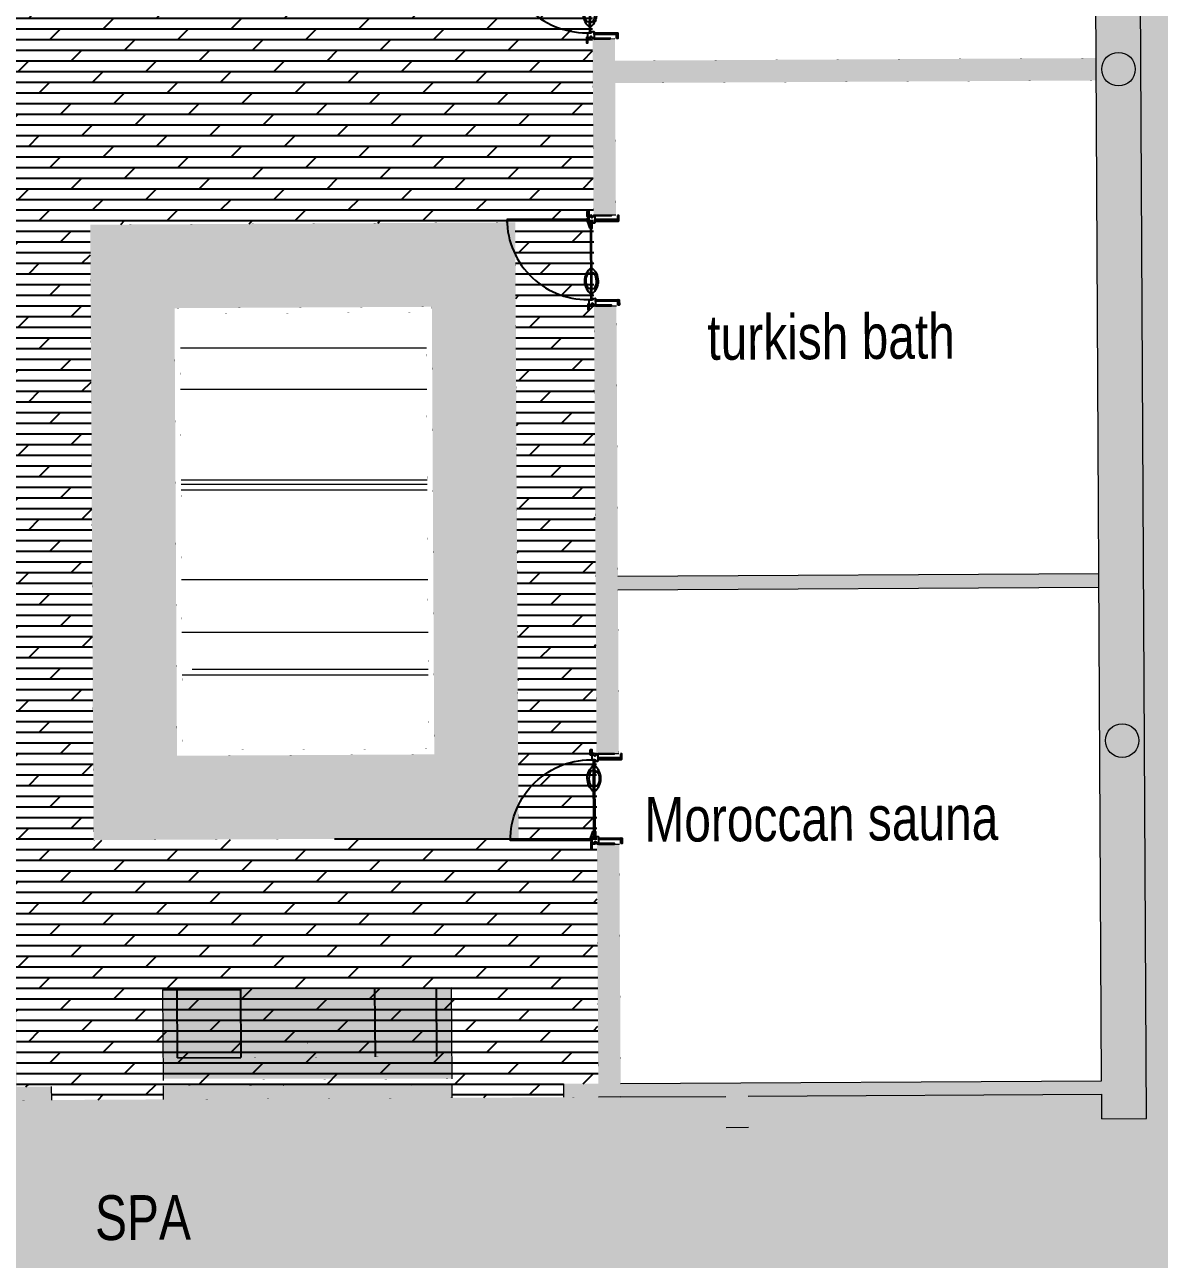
# Model space of a CAD drawing. Header units: millimetres. Extents: x 15176 to 113240, y 14038 to 107702.
# Drawn here: x 53971 to 64114, y 84063 to 95096 of the extents above; entities that cross this region are included whole.
import ezdxf

# ---------------------------------------------------------------- set-up
doc = ezdxf.new("R2010")
doc.units = ezdxf.units.MM
for name, color, linetype in [('contur floor', 175, 'Continuous'), ('doors', 4, 'Continuous'), ('furniture', 34, 'Continuous'), ('hatch', 252, 'Continuous'), ('txt', 164, 'Continuous'), ('wall', 5, 'Continuous')]:
    doc.layers.add(name, color=color, linetype=linetype)
doc.layers.add('plants', color=3, linetype='Continuous', lineweight=25)
doc.styles.add('KOTE', font='romrust.shx', dxfattribs={"width": 0.8})
pattern_1 = [(0, (0, 0), (0, 95.25), []), (45, (0, 0), (-190.4998701525148, 190.4998701525148), [134.7038418160373, -269.4076836320746])]

# ---------------------------------------------------------------- blocks, each defined once
blk = doc.blocks.new('d1')
h = blk.add_hatch(color=4)
edge = h.paths.add_edge_path()
edge.add_arc((-222.3282051278147, -57.29524634482004), 2.512820512842154, 270, 450)
edge.add_line((-222.3282051278147, -54.78242583197789), (-228.8615384611403, -54.78242583197789))
edge.add_line((-228.8615384611403, -54.78242583197789), (-228.8615384611403, -53.77729762692252))
edge.add_arc((-229.866666666283, -53.77729762695162), 1.005128205142682, 1.659018863766172e-09, 90.000000001659)
edge.add_line((-229.8666666663121, -52.77216942180894), (-231.3743589739533, -52.77216942180894))
edge.add_arc((-231.3743589739552, -53.77729762692071), 1.005128205111767, 89.9999999998963, 179.9999999998959)
edge.add_line((-232.3794871790669, -53.77729762691888), (-232.3794871790669, -60.81319506277578))
edge.add_arc((-231.3743589739242, -60.81319506280488), 1.005128205142682, 179.999999998341, 269.999999998341)
edge.add_line((-231.3743589739533, -61.81832326794756), (-229.8666666663121, -61.81832326794756))
edge.add_arc((-229.8666666663175, -60.8131950627776), 1.005128205169967, 270.000000000311, 360.0000000003111)
edge.add_line((-228.8615384611476, -60.81319506277214), (-228.8615384611476, -59.80806685765856))
edge.add_line((-228.8615384611476, -59.80806685765856), (-222.3282051278147, -59.8080668576622))
h = blk.add_hatch(color=4)
edge = h.paths.add_edge_path()
edge.add_line((-237.9999999997235, -750.0674663428326), (-236.9009804861354, -750.0674663428354))
edge.add_ellipse((-241.9999999999127, -755.5674663428181), major_axis=(-3.013117404174544, 6.868123725708839), ratio=0.999999999988732, start_angle=274.13057754802054, end_angle=293.4790101971093, ccw=False)
edge.add_line((-235.366750419038, -752.0674663428908), (-238.4292857854324, -752.0674663428899))
edge.add_ellipse((-241.9999999997308, -755.5674663429127), major_axis=(4.578749150377955, 2.008744936074858), ratio=0.999999999998859, start_angle=20.73944226524099, end_angle=111.8854342637149)
edge.add_line((-245.5707142140163, -752.0674663428908), (-248.6332495804107, -752.0674663428899))
edge.add_ellipse((-241.9999999996799, -755.5674663428617), major_axis=(6.868123725537288, 3.013117404099283), ratio=0.9999999999989284, start_angle=47.71800071073659, end_angle=128.494298980078, ccw=False)
edge.add_line((-239.6084952827223, -748.4589710598339), (-237.9999999997268, -750.0674663428327))
edge = h.paths.add_edge_path(flags=16)
edge.add_line((-236.9009804861344, -750.0674663428399), (-237.9999999997225, -750.0674663428372))
edge.add_line((-237.9999999997235, -750.0674663428326), (-239.608495282719, -748.4589710598337))
edge.add_ellipse((-241.9999999996871, -755.5674663427744), major_axis=(-3.013117404065715, 6.868123725460771), ratio=0.9999999999994826, start_angle=293.4790101983788, end_angle=317.718000710444, ccw=False)
h = blk.add_hatch(color=4)
edge = h.paths.add_edge_path()
edge.add_arc((-222.3282051279239, -745.5341330095689), 2.512820512809412, -90, 90, ccw=False)
edge.add_line((-222.3282051279239, -748.0469535223783), (-228.8615384612494, -748.0469535223783))
edge.add_line((-228.8615384612494, -748.0469535223783), (-228.8615384612494, -749.0520817275574))
edge.add_arc((-229.866666666363, -749.0520817274919), 1.005128205113579, 269.9999999962672, 359.9999999962672, ccw=False)
edge.add_line((-229.8666666664285, -750.0572099326055), (-231.3743589740625, -750.0572099326127))
edge.add_arc((-231.374358974088, -749.0520817275246), 1.005128205088113, 180.0000000014516, 270.00000000145167, ccw=False)
edge.add_line((-232.3794871791761, -749.0520817275501), (-232.3794871791761, -742.0161842916459))
edge.add_arc((-231.3743589740334, -742.0161842916168), 1.005128205142682, 90.00000000165898, 180.000000001659, ccw=False)
edge.add_line((-231.3743589740625, -741.0110560864741), (-229.8666666664285, -741.0110560864669))
edge.add_arc((-229.8666666664285, -742.0161842916459), 1.005128205179062, 0, 90, ccw=False)
edge.add_line((-228.8615384612494, -742.0161842916459), (-228.8615384612494, -743.0213124967595))
edge.add_line((-228.8615384612494, -743.0213124967595), (-222.3282051279239, -743.0213124967595))
at = {"color": 4}
for p, q in [((-267.930802023584, -30.33087803171293), (-987.654008713318, -30.33087803160015)), ((-267.9308020235767, -27.33087803175658), (-255.999999999658, -27.33087803175658)), ((-267.930802023584, -33.33087803174203), (-255.999999999658, -33.33087803174567)), ((-259.5014989939664, -89.95659023869302), (-223.6646634869685, -89.9565902387003))]:
    blk.add_line(p, q, dxfattribs=at)
for points in [[(-255.9999999996653, -1.163254740731645), (-255.9999999996653, -11.16325474073528), (-265.9999999996653, -11.16325474073165, -0.4142135623730969), (-268.9999999996071, -8.163254740731645), (-268.9999999996071, 35.83674525932656, -0.414213562373095), (-265.999999999658, 38.83674525926835), (-255.999999999658, 38.83674525926835), (-255.9999999996653, 2.836745259268355), (-260.9999999996726, 2.836745259271993), (-260.9999999996653, -1.163254740731645), (-256.0107693475584, -1.163254740735283)], [(-255.999999999789, -801.4985013226506), (-255.999999999789, -791.4985013226506), (-265.999999999789, -791.4985013226433, 0.4142135623730969), (-268.9999999997308, -794.4985013227088), (-268.9999999997453, -838.4985013227015, 0.414213562373095), (-265.9999999997963, -841.4985013226433), (-255.9999999997963, -841.4985013226506), (-255.9999999997963, -805.4985013227088), (-260.9999999997963, -805.4985013227088), (-260.9999999997963, -801.4985013226506), (-256.0107693476821, -801.4985013226506)]]:
    blk.add_lwpolyline(points, format="xyb", dxfattribs=at)
for points in [[(-260.9999999996726, 2.836745259271993), (-260.9999999996653, -1.163254740731645), (-232.9999999995998, -1.163254740738921), (-232.9999999996071, 2.836745259264717)], [(-199.7128205124318, -2.661756063440407), (-199.7128205124318, 3.338243936563231), (-56.00000000003638, 3.338243936563231), (-56.0000000000291, -2.661756063436769)], [(-232.2740132373583, -68.95659023869666), (-232.2740132373583, -110.9565902387585), (-226.2740132373656, -110.9565902387585), (-226.2740132373583, -68.9565902387003)], [(-260.9999999997963, -805.4985013227088), (-260.9999999997963, -801.4985013226506), (-232.9999999997308, -801.4985013226578), (-232.9999999997308, -805.498501322716)], [(-199.7128205125555, -800.6617560634804), (-199.7128205125555, -806.6617560634222), (-56.00000000016007, -806.661756063444), (-56.00000000016007, -800.661756063495)]]:
    blk.add_lwpolyline(points, close=True, dxfattribs=at)
for points in [[(-2.91038304567337e-11, 1.091393642127514e-11), (-4.365574568510056e-11, -49.99999999998909), (9.999999999956344, -49.99999999998909, 0.4142135623730969), (13.00000000002183, -46.99999999998909), (13.0000000000291, -2.999999999989086, 0.414213562373095), (9.999999999970896, 1.091393642127514e-11)], [(-240.725986761885, -110.9565902387585), (-240.725986761885, -68.95659023869302, -0.3530778880241974), (-259.7004055733196, -46.95574974928968), (-259.7259867618777, -31.95659023875123, 1), (-275.7259867618777, -31.95659023874759), (-249.1884690918087, -109.6034011994743, 0.3207328059167949), (-247.2959481325524, -110.9565902387585)], [(-228.8615384611403, -50.76191301152357), (-228.8615384611403, -54.78242583197789), (-219.8153846150017, -54.78242583197789), (-219.8153846150017, -59.8080668576622), (-228.8615384611476, -59.80806685765856), (-228.8615384611476, -63.82857967823293), (-202.2256410252521, -63.82857967823293), (-199.7128205124391, -61.31575916536167), (-199.7128205124318, -3.843698544518702), (-202.2256410252448, -1.330878031705652), (-207.5025641022003, -1.330878031705652), (-208.0836018745467, -6.859083159917645), (-211.9471673554144, -6.859083159917645), (-212.5282051278191, -1.330878031705652), (-216.5358919212813, -1.330878031705652), (-217.6460846330301, -2.33050003936296), (-218.7559172868641, -12.88985239071553), (-218.8087389025241, -13.39241649330143), (-220.3179487175803, -13.39241649329779, -0.799999999999304), (-235.3948717945241, -13.39241649329415), (-236.9040816095876, -13.39241649329779), (-238.0667358789506, -2.330500039355684), (-239.1769285907649, -1.330878031698376), (-243.1846153842198, -1.330878031702014), (-243.7656531565808, -6.859083159910369), (-247.6292186374994, -6.859083159910369), (-248.2102564099041, -1.330878031698376), (-253.487179486794, -1.330878031698376), (-255.9999999996653, -3.843698544569634), (-255.9999999996726, -50.7619130115163)], [(-222.3282051278147, -59.8080668576622, 1), (-222.3282051278147, -54.78242583197789), (-228.8615384611403, -54.78242583197789), (-228.8615384611403, -53.77729762692252, 0.4142135623730951), (-229.8666666663121, -52.77216942180894), (-231.3743589739533, -52.77216942180894, 0.4142135623730909), (-232.3794871790669, -53.77729762691888), (-232.3794871790669, -60.81319506277578, 0.4142135623730951), (-231.3743589739533, -61.81832326794756), (-229.8666666663121, -61.81832326794756, 0.4142135623730951), (-228.8615384611476, -60.81319506277214), (-228.8615384611476, -59.80806685765856)], [(-240.4999999996871, -515.330878031742), (-240.4999999996799, -465.8292870633995, 0.483071960871544), (-240.4999999997235, -700.8324689999681), (-240.499999999709, -651.3308780316838), (-259.19473963778, -651.3308780316838, -0.2764185224987325), (-266.24563826347, -647.1104055907454, -0.2511164052751979), (-266.2456382634482, -519.5513504726805, -0.2764185224987318), (-259.1947396377582, -515.330878031742)], [(-232.4999999996362, -515.330878031742), (-232.4999999996217, -465.8292870633995, -0.483071960871544), (-232.499999999658, -700.8324689999754), (-232.4999999996508, -651.3308780316911), (-213.8052603616379, -651.3308780316911, 0.2764185224987325), (-206.7543617358897, -647.1104055907526, 0.2511164052751979), (-206.7543617358751, -519.5513504726878, 0.2764185224987318), (-213.8052603616234, -515.3308780317493)], [(-228.8615384612494, -752.0674663428981), (-228.8615384612494, -748.0469535223783), (-219.8153846151108, -748.0469535223856), (-219.8153846151108, -743.0213124967595), (-228.8615384612494, -743.0213124967595), (-228.8615384612494, -739.0007996762397), (-202.225641025354, -739.000799676247), (-199.7128205125482, -741.51362018906), (-199.7128205125555, -798.985680809903), (-202.2256410253685, -801.4985013226578), (-207.5025641023167, -801.4985013226578), (-208.0836018746777, -795.970296194504), (-211.9471673555308, -795.970296194504), (-212.5282051279428, -801.4985013226578), (-216.535891921405, -801.4985013226578), (-217.6460846331611, -800.4988793150587), (-218.7559172869878, -789.9395269637062), (-218.8087389026477, -789.4369628611203), (-220.317948717704, -789.4369628611203, 0.799999999999304), (-235.3948717946405, -789.436962861113), (-236.9040816096967, -789.4369628611785), (-238.0667358790743, -800.4988793150515), (-239.1769285908958, -801.4985013226506), (-243.1846153843362, -801.4985013226506), (-243.7656531566972, -795.9702961944968), (-247.6292186376158, -795.9702961944968), (-248.2102564100278, -801.4985013226506), (-253.4871794869105, -801.4985013226578), (-255.999999999789, -798.9856808098375), (-255.9999999997817, -752.0674663428908)], [(-222.3282051279239, -743.0213124967595, -1), (-222.3282051279239, -748.0469535223783), (-228.8615384612494, -748.0469535223783), (-228.8615384612494, -749.0520817275574, -0.4142135623730951), (-229.8666666664285, -750.0572099326055), (-231.3743589740625, -750.0572099326127, -0.4142135623730909), (-232.3794871791761, -749.0520817275501), (-232.3794871791761, -742.0161842916459, -0.4142135623730951), (-231.3743589740625, -741.0110560864741), (-229.8666666664285, -741.0110560864669, -0.4142135623730951), (-228.8615384612494, -742.0161842916459), (-228.8615384612494, -743.0213124967595)], [(-1.527951098978519e-10, -802.6617560634513), (-1.527951098978519e-10, -752.6617560634513), (9.999999999847205, -752.6617560634513, -0.4142135623730969), (12.99999999991269, -755.6617560635095), (12.99999999989814, -799.6617560635095, -0.414213562373095), (9.999999999847205, -802.6617560634513)]]:
    blk.add_lwpolyline(points, format="xyb", close=True, dxfattribs=at)
for points in [[(-232.4999999995489, -55.99850132267238), (-234.9999999995634, -53.49850132266511), (-237.9999999996144, -53.49850132266511), (-240.4999999996144, -55.99850132267238), (-240.4999999997235, -746.8308780317493), (-237.9999999997235, -749.330878031742), (-234.9999999996653, -749.3308780317493), (-232.4999999996653, -746.830878031742), (-232.4999999995489, -55.99850132267238)], [(-199.7128205124463, -49.99999999997453), (-198.7128205124973, -49.99999999997453), (-198.71282051249, -50.99999999997817), (-4.365574568510056e-11, -50.99999999998181), (-3.637978807091713e-11, -35.99999999998181), (-199.7128205124391, -35.99999999997453), (-199.7128205124463, -49.99999999997453)], [(-199.7128205125482, -752.6617560634222), (-198.7128205126137, -752.6617560634222), (-198.7128205126137, -751.6617560634222), (-1.527951098978519e-10, -751.6617560634513), (-1.527951098978519e-10, -766.6617560634513), (-199.7128205125482, -766.6617560634222), (-199.7128205125482, -752.6617560634222)]]:
    blk.add_lwpolyline(points, dxfattribs=at)
blk.add_circle((-267.930802023584, -30.33087803171293), 3, dxfattribs=at)
for centre, radius, start, end in [((-267.9308020236058, -30.33087803170929), 719.7232066897052, 180, 273.0609132490707), ((-241.9999999997599, -755.5674663428617), 7.499999999999998, 27.81813928440273, 152.1818607154129), ((-241.9999999997599, -755.5674663428617), 4.999999999999999, 44.427004000515, 135.572995999485)]:
    blk.add_arc(centre, radius, start, end, dxfattribs=at)

msp = doc.modelspace()

# ---------------------------------------------------------------- hatches: boundary and pattern name
at = {"layer": 'contur floor'}
h = msp.add_hatch(dxfattribs=at)
h.set_pattern_fill('DOLMIT', color=256, scale=15)
h.set_pattern_definition(pattern_1)
h.paths.add_polyline_path([(44600.99890956274, 85189.38101221673), (44800.99593596789, 85190.47162209664), (44799.65993886502, 85435.46797944035), (60239.4303771838, 85519.66306216689), (60240.95894045217, 85239.35374718177), (60440.95596685531, 85240.44435706164), (60439.42740358692, 85520.753672047), (63599.38042075606, 85537.98530814901), (63600.57838218738, 85318.3020571263), (64000.57243499384, 85320.48327688605), (63917.25154960764, 100599.9426160636), (81605.18516290135, 100696.3972259158), (81662.68640211341, 100656.9683445998), (81617.05275080074, 100684.6583670507), (81800.40433139977, 64896.92949975751), (64112.47071810585, 64800.47488990542), (64009.29731403285, 83720.50706566114), (63609.3032612266, 83718.32584590139), (63610.28651955537, 83538.0150441177), (60450.33350238571, 83520.78340801556), (60448.80493911734, 83801.09272300088), (60248.8079127142, 83800.00211312101), (60250.33647598259, 83519.69279813566), (44810.5660376618, 83435.49771540897), (44809.23004055934, 83680.49407275292), (44609.23301415582, 83679.40346287302)])
h.paths.add_polyline_path([(64872.41782195185, 99655.13713757828), (65025.64851007488, 71555.55492794001), (79125.43887149476, 71632.44292447151), (78972.20818337175, 99732.02513410978)], flags=16)
h.paths.add_polyline_path([(79284.70682527605, 69933.28615745483), (79306.79167534361, 65883.34637279174), (66606.98049874548, 65814.09264541941), (66584.89564867792, 69864.0324300825)], flags=16)
h = msp.add_hatch(dxfattribs=at)
h.set_pattern_fill('DOLMIT', color=256, scale=15)
h.set_pattern_definition(pattern_1)
h.paths.add_polyline_path([(54209.52003112977, 85486.78117428868), (54208.86566520185, 85606.77939013054), (53898.870274277, 85605.08894481673), (53842.4857434872, 95944.93520985814), (59042.4084299682, 95973.291066735), (59098.79296075806, 85633.44480169372), (58788.79756983338, 85631.75435637991), (58789.45193576129, 85511.75614053808), (57789.46680374557, 85506.30309113854), (57788.81243781766, 85626.3013069804), (55208.85079721748, 85612.23243953), (55209.5051631454, 85492.23422368814)])
h.paths.add_polyline_path([(54556.87138631262, 93308.79159591647), (58356.81488797188, 93329.51318363418), (58386.80665966851, 87829.59495754837), (54586.86315800922, 87808.87336983066)], flags=16)
at = {"layer": 'contur floor', "linetype": 'ByBlock', "lineweight": 13}
h = msp.add_hatch(dxfattribs=at)
h.set_pattern_fill('AR-RROOF', color=143, scale=50, angle=68.99999999999999, style=0)
h.set_pattern_definition([(0, (25327.59192455947, 41406.08846742971), (2794, 1270), [19050, -2540, 6350, -1270]), (0, (27016.69192455948, 42041.08846742971), (-1270, 1689.1), [3810, -419.1, 7620, -952.5]), (0, (25962.59192455947, 42485.58846742971), (6604.000000000002, 850.9000000000001), [10160, -1778, 5080, -1270])])
h.paths.add_polyline_path([(55361.22193144463, 92513.1659298235), (57561.18922187891, 92525.16263850217), (57582.4561145365, 88625.22062364133), (55382.48882410218, 88613.22391496267)])
at = {"layer": 'furniture', "linetype": 'ByBlock', "lineweight": 13}
msp.add_hatch(color=254, dxfattribs=at).paths.add_polyline_path([(55204.16840950763, 86470.89293371394), (57788.53978534768, 86470.89293371394), (57788.53978534768, 85676.30056358117), (55204.16840950766, 85676.30056358117)])
at = {"layer": 'hatch', "linetype": 'ByBlock', "lineweight": 13}
for points in [[(58788.79756983338, 85631.75435637997), (59098.79296075815, 85633.44480169372), (59087.12343504216, 87773.41298420701), (59287.12046144658, 87774.50359408691), (59298.7899871612, 85634.53541157368), (63598.72605482812, 85657.98352399102), (63574.67810697693, 90067.91795617982), (59274.74203930993, 90044.4698437624), (59282.70349143306, 88584.49155101954), (59082.70646502989, 88583.40094113967), (59060.89426743225, 92583.34146920207), (59260.89129383548, 92584.43207908195), (59274.08767338202, 90164.46805960446), (63574.02374104894, 90187.91617202177), (63549.97579319769, 94597.85060421051), (59250.03972553069, 94574.4024917931), (59256.47432382198, 93394.4200360147), (59056.47729741875, 93393.32942613479), (59047.89054890894, 94967.97513594729), (59247.8875753122, 94969.06574582716), (59248.94911565082, 94774.39951819627), (63548.88518331782, 94797.8476306136), (63517.25749680141, 100597.7613963039), (63917.25154960767, 100599.9426160636), (64000.57243499381, 85320.48327688608), (63600.57838218758, 85318.30205712633), (63599.38042075626, 85537.98530814899), (60439.42740358692, 85520.753672047), (60440.95596685531, 85240.44435706164), (60240.95894045217, 85239.35374718177), (60239.43037718377, 85519.66306216715), (58789.45193576129, 85511.75614053808)], [(49548.93495000919, 85581.36817992941), (53698.87324787391, 85603.99833493686), (53677.33370274628, 89553.93960639849), (53877.33072914937, 89555.03021627839), (53898.87027427697, 85605.08894481676), (54208.86566520185, 85606.77939013057), (54209.5200311298, 85486.78117428868), (49549.5893159371, 85461.3699640875)], [(57788.81243781766, 85626.30130698043), (55208.85079721748, 85612.23243953), (55209.50516314543, 85492.23422368814), (57789.46680374557, 85506.30309113866)]]:
    msp.add_hatch(color=256, dxfattribs=at).paths.add_polyline_path(points)
h = msp.add_hatch(color=256, dxfattribs=at)
edge = h.paths.add_edge_path()
edge.add_arc((63749.4275146609, 94698.93972729173), 150, 0, 360)
h = msp.add_hatch(color=256, dxfattribs=at)
edge = h.paths.add_edge_path()
edge.add_arc((63782.14581105724, 88699.02893519815), 150, 0, 360)
at = {"layer": 'plants', "true_color": 0xedee99}
h = msp.add_hatch(dxfattribs=at)
h.set_pattern_fill('HONEY', color=61, scale=20, angle=68.99999999999999)
h.set_pattern_definition([(68.99999999999999, (0, 0), (-17.20547981118765, 108.6311255489699), [63.5, -127]), (189, (0, 0), (-85.47457446151091, -69.21594537527372), [63.5, -127]), (129, (0, 0), (-102.6800542726985, 39.41518017369616), [-127, 63.5])])
h.paths.add_polyline_path([(54556.87138631262, 93308.79159591647), (58356.81488797188, 93329.51318363418), (58386.80665966851, 87829.59495754837), (54586.86315800922, 87808.87336983066)])
h.paths.add_polyline_path([(55310.95002237387, 92562.89253395432), (57610.91582600973, 92575.43454757292), (57632.72802360725, 88575.49401951052), (55332.7622199714, 88562.95200589192)], flags=16)

# ---------------------------------------------------------------- linework, layer by layer
at = {"layer": 'furniture'}
for p, q in [((55204.16840950763, 86470.89293371391, -176709.9999997359), (55899.83934868407, 86474.68651811397, -176709.9999997358)), ((55337.97369172276, 85862.94028057251, -176709.9999997359), (55334.65456636285, 86471.60449175263, -176709.9999997358)), ((55899.83934868407, 86474.68651811397, -176709.9999997358), (55903.15847404397, 85866.02230693382, -176709.9999997358)), ((57784.13005010795, 86484.96180116432, -176709.9999997359), (57099.82150710284, 86481.23017739324, -176709.9999997358)), ((57099.82150710284, 86481.23017739324, -176709.9999997358), (57103.14063246272, 85872.56596621306, -176709.9999997358)), ((57656.96301861265, 85875.58603194551, -176709.9999997359), (57653.64389325274, 86484.25024312566, -176709.9999997359)), ((55337.97369172276, 85862.94028057251, -176709.9999997359), (55903.158474044, 85866.02230693382, -176709.9999997358))]:
    msp.add_line(p, q, dxfattribs=at)
at = {"layer": 'furniture', "linetype": 'ByBlock', "lineweight": 13}
for p, q in [((55204.16840950763, 86470.89293371394, -176709.9999997358), (55208.5781447475, 85662.23169613077, -176709.9999997358)), ((57784.13005010795, 86484.96180116435, -176709.9999997358), (57788.53978534768, 85676.30056358114, -176709.9999997359))]:
    msp.add_line(p, q, dxfattribs=at)
at = {"layer": 'furniture', "linetype": 'ByBlock', "lineweight": 13, "const_width": 0.1, "elevation": -176709.9999997358}
for points in [[(55899.83934868404, 86474.68651811397), (57192.98713693404, 86481.73822172865)], [(55903.15847404397, 85866.02230693382), (56503.14955325334, 85869.29413657347), (56499.83042789344, 86477.95834775362)], [(56503.14955325334, 85869.29413657347), (57103.14063246272, 85872.56596621312), (57099.82150710281, 86481.2301773933)], [(55903.15847404397, 85866.02230693382), (57656.96301861265, 85875.58603194557)], [(57788.53978534768, 85676.30056358117), (57788.53978534768, 85676.30056358117), (55208.57814474753, 85662.23169613082)]]:
    msp.add_lwpolyline(points, dxfattribs=at)
at = {"layer": 'plants', "color": 61, "true_color": 0xedee99, "const_width": 0.1, "elevation": -176709.9999997358}
for points in [[(54556.87138631262, 93308.79159591647), (58356.81488797188, 93329.51318363418), (58386.80665966851, 87829.59495754837), (54586.86315800922, 87808.87336983066)], [(55310.95002237387, 92562.89253395432), (57610.91582600973, 92575.43454757292), (57632.72802360725, 88575.49401951052), (55332.7622199714, 88562.95200589192)]]:
    msp.add_lwpolyline(points, close=True, dxfattribs=at)
at = {"layer": 'wall', "linetype": 'ByBlock', "lineweight": 13}
for p, q in [((63598.72605482812, 85657.98352399093, -176709.9999997358), (63517.25749680141, 100597.7613963039, -176709.9999997358)), ((64000.57243499384, 85320.48327688611, -176709.9999997358), (63917.25154960764, 100599.9426160636, -176709.9999997358)), ((59247.8875753122, 94969.06574582716, -176709.9999997358), (59047.89054890894, 94967.97513594729, -176709.9999997358)), ((59256.47432382198, 93394.42003601466, -176709.9999997359), (59056.47729741878, 93393.32942613479, -176709.9999997359)), ((59060.89426743225, 92583.34146920207, -176709.9999997359), (59260.89129383548, 92584.43207908195, -176709.9999997359)), ((63574.02374104894, 90187.91617202171, -176709.9999997358), (59274.08767338202, 90164.46805960446, -176709.9999997358)), ((63574.67810697685, 90067.91795617982, -176709.9999997358), (59274.74203930993, 90044.46984376258, -176709.9999997358)), ((59082.70646502989, 88583.40094113964, -176709.9999997359), (59282.70349143306, 88584.49155101954, -176709.9999997358)), ((59087.12343504338, 87773.41298420701, -176709.9999997359), (59287.12046144658, 87774.50359408691, -176709.9999997359)), ((57788.81243781766, 85626.30130698043, -176709.9999997358), (57789.46680374557, 85506.30309113854, -176709.9999997358)), ((58788.79756983338, 85631.75435637997, -176709.9999997358), (58789.45193576129, 85511.75614053808, -176709.9999997358)), ((59298.78998716129, 85634.53541157368, -176709.9999997358), (63598.72605482815, 85657.98352399093, -176709.9999997358)), ((54208.86566520185, 85606.77939013054, -176709.9999997358), (54209.52003112977, 85486.78117428868, -176709.9999997358)), ((55208.85079721748, 85612.23243953, -176709.9999997358), (55209.5051631454, 85492.23422368811, -176709.9999997358)), ((59299.4443530892, 85514.53719573177, -176709.9999997359), (59099.44732668606, 85513.44658585187, -176709.9999997359)), ((59299.4443530892, 85514.53719573174, -176709.9999997358), (60239.43037718377, 85519.66306216712, -176709.9999997358)), ((60439.42740358692, 85520.753672047, -176709.9999997358), (63599.38042075606, 85537.98530814899, -176709.9999997358)), ((63600.57838218738, 85318.3020571263, -176709.9999997358), (63599.38042075606, 85537.98530814899, -176709.9999997358)), ((63600.57838218758, 85318.3020571263, -176709.9999997358), (64000.57243499381, 85320.48327688608, -176709.9999997358)), ((60440.95596685531, 85240.44435706164, -176709.9999997358), (60240.95894045217, 85239.35374718177, -176709.9999997358))]:
    msp.add_line(p, q, dxfattribs=at)
at = {"layer": 'wall', "linetype": 'ByBlock', "lineweight": 13, "elevation": -176709.9999997358}
for points, const_width in [([(59047.89054890894, 94967.97513594729), (59056.47729741875, 93393.32942613479)], 0.1), ([(59248.94911565082, 94774.39951819627), (59247.8875753122, 94969.06574582716)], 0.1), ([(63548.88518331779, 94797.8476306136), (59248.94911565082, 94774.39951819627)], 0.1), ([(63549.97579319766, 94597.85060421051), (59250.03972553069, 94574.40249179315)], 0.1), ([(59256.47432382198, 93394.42003601466), (59250.03972553069, 94574.40249179315)], 0.1), ([(59060.89426743225, 92583.34146920207), (59082.70646502989, 88583.40094113964)], 0.1), ([(59282.70349143306, 88584.49155101954), (59260.89129383548, 92584.43207908195)], 0.1), ([(59087.12343504338, 87773.41298420701), (59098.79296075812, 85633.44480169372)], 0.1), ([(59298.78998716129, 85634.53541157348), (59287.12046144658, 87774.50359408691)], 0.1), ([(55208.85079721748, 85612.23243953), (57788.81243781766, 85626.3013069804)], 0.1), ([(58788.79756983338, 85631.75435637991), (59098.79296075815, 85633.44480169372)], 0.1), ([(53898.870274277, 85605.08894481676), (54208.86566520185, 85606.77939013054)], 0.1), ([(55209.5051631454, 85492.23422368811), (57789.46680374557, 85506.30309113851)], 0.1), ([(58789.45193576129, 85511.75614053803), (59099.44732668606, 85513.44658585187)], 0.1), ([(60240.95894045217, 85239.35374718177), (60239.43037718386, 85519.66306216712)], 0.09999999999999999), ([(60439.42740358692, 85520.753672047), (60439.42740358692, 85520.753672047), (60440.95596685531, 85240.44435706164)], 0.09999999999999999), ([(49549.5893159371, 85461.3699640875), (54209.5200311298, 85486.78117428868)], 0.1)]:
    msp.add_lwpolyline(points, dxfattribs=dict(at, const_width=const_width))
at = {"layer": 'wall', "color": 4, "linetype": 'ByBlock', "lineweight": 13, "const_width": 0.1, "elevation": -176709.9999997358}
msp.add_lwpolyline([(55361.22193144463, 92513.1659298235), (57561.18922187891, 92525.16263850217), (57582.4561145365, 88625.22062364133), (55382.48882410218, 88613.22391496267), (55361.22193144463, 92513.16592982353)], close=True, dxfattribs=at)
at = {"layer": 'wall', "linetype": 'ByBlock', "lineweight": 13}
for centre in [(63749.4275146609, 94698.93972729173, -176709.9999997358), (63782.14581105724, 88699.02893519815, -176709.9999997358)]:
    msp.add_circle(centre, 150, dxfattribs=at)

# ---------------------------------------------------------------- block references
at = {"layer": 'doors', "linetype": 'ByBlock', "lineweight": 13}
for p, rotation in [((59256.98329942831, 95775.78909567371, -176709.9999997358), 0.3124382645058196), ((59269.98701795188, 93391.15542892861, -176709.9999997359), 0.312438264470909)]:
    msp.add_blockref('d1', p, dxfattribs=dict(at, rotation=rotation))
at = {"layer": 'doors', "linetype": 'ByBlock', "lineweight": 13, "xscale": -1, "rotation": 180.3124382645404}
msp.add_blockref('d1', (59300.59674835831, 87777.91537560814, -176709.9999997359), dxfattribs=at)

# ---------------------------------------------------------------- texts
at = {"layer": 'txt', "linetype": 'ByBlock', "lineweight": 13, "style": 'KOTE', "width": 0.8}
for s, p in [('turkish bath', (60074.95144714255, 92101.30455922458, -176709.9999997358)), ('Moroccan sauna', (59512.14904497983, 87794.26636779419)), ('SPA', (54601.32890243299, 84234.59043373563, -541.3449999994066))]:
    msp.add_text(s, height=400, rotation=0.3124382645148268, dxfattribs=at).set_placement(p)

doc.saveas('drawing.dxf')
